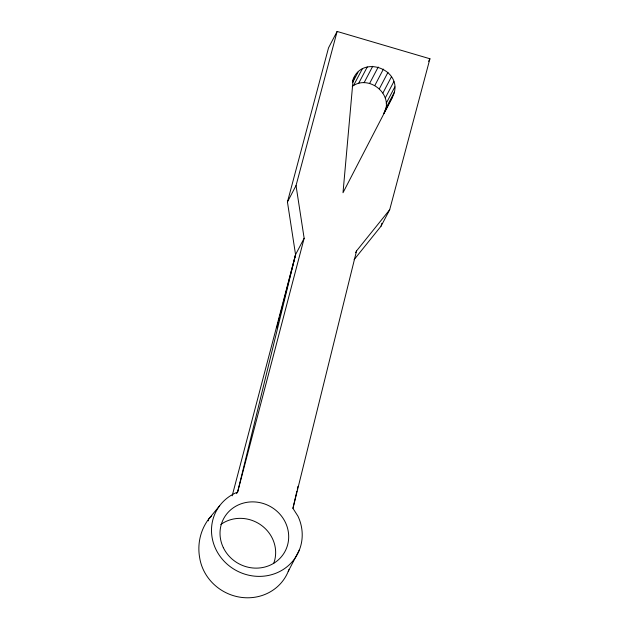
<?xml version="1.0" encoding="UTF-8"?>
<svg xmlns="http://www.w3.org/2000/svg" width="629" height="629" viewBox="0 0 629 629"><rect width="100%" height="100%" fill="white"/><g stroke="black" fill="none" stroke-linecap="round" stroke-linejoin="round"><path stroke-width="0.94" d="M352.24 86.417C368.012 74.466 392.441 92.872 385.074 111.412M354.85 76.392L352.963 81.314L343.009 192.733L392.488 97.078C405.909 70.865 361.84 52.639 352.586 80.709M354.088 259.675L381.088 226.118L389.689 209.732L429.929 58.764L337.12 31.45L296.031 185.586L304.153 238.257L237.613 492.075A45.956 43.142 27.7 0 0 215.778 549.101A45.956 43.142 27.7 0 0 276.1 573.161A45.956 43.142 27.7 0 0 297.934 516.134L292.941 508.358L296.872 491.139M297.305 489.228L297.957 486.359M208.285 520.883L208.726 518.98L219.647 505.747M304.153 238.257L295.559 254.643L237.613 492.075L236.504 493.671M292.941 508.358L356.549 250.908L389.689 209.732M276.823 327.843L278.285 322.134M278.765 320.232L279.496 317.386M279.984 315.483L282.665 305.026M283.144 303.123L295.559 254.643L287.437 201.972L328.527 47.835L337.12 31.45M232.187 495.801L295.559 254.643M381.088 226.118L381.85 223.271M288.239 571.391L299.514 549.636M287.437 201.972L296.031 185.586M352.586 82.533L358.011 72.178M353.647 85.347L362.249 68.962M358.664 83.335L367.257 66.949M364.105 82.674L372.706 66.289M369.624 83.405L378.218 67.02M374.829 85.481L383.423 69.096M379.366 88.76L387.959 72.374M382.927 93.013L391.529 76.628M385.278 97.959L393.872 81.573M386.245 103.258L394.847 86.873M394.375 92.156L385.774 108.542L383.894 113.464L392.488 97.078M428.577 61.359L429.929 58.764M355.644 252.638L356.549 250.908M211.486 516.212L208.726 518.98A55.564 52.16 27.7 0 0 199.715 558.025A46.68 43.818 27.7 0 0 241.418 597.393A46.68 43.818 27.7 0 0 288.915 569.615M220.795 524.507A34.163 32.071 27.7 0 1 261.452 525.364A34.163 32.071 27.7 0 1 273.717 563.332M223.35 547.678A34.792 32.661 27.7 0 0 282.649 555.171A34.792 32.661 27.7 0 0 257.064 502.154A34.792 32.661 27.7 0 0 223.35 547.678"/></g></svg>
